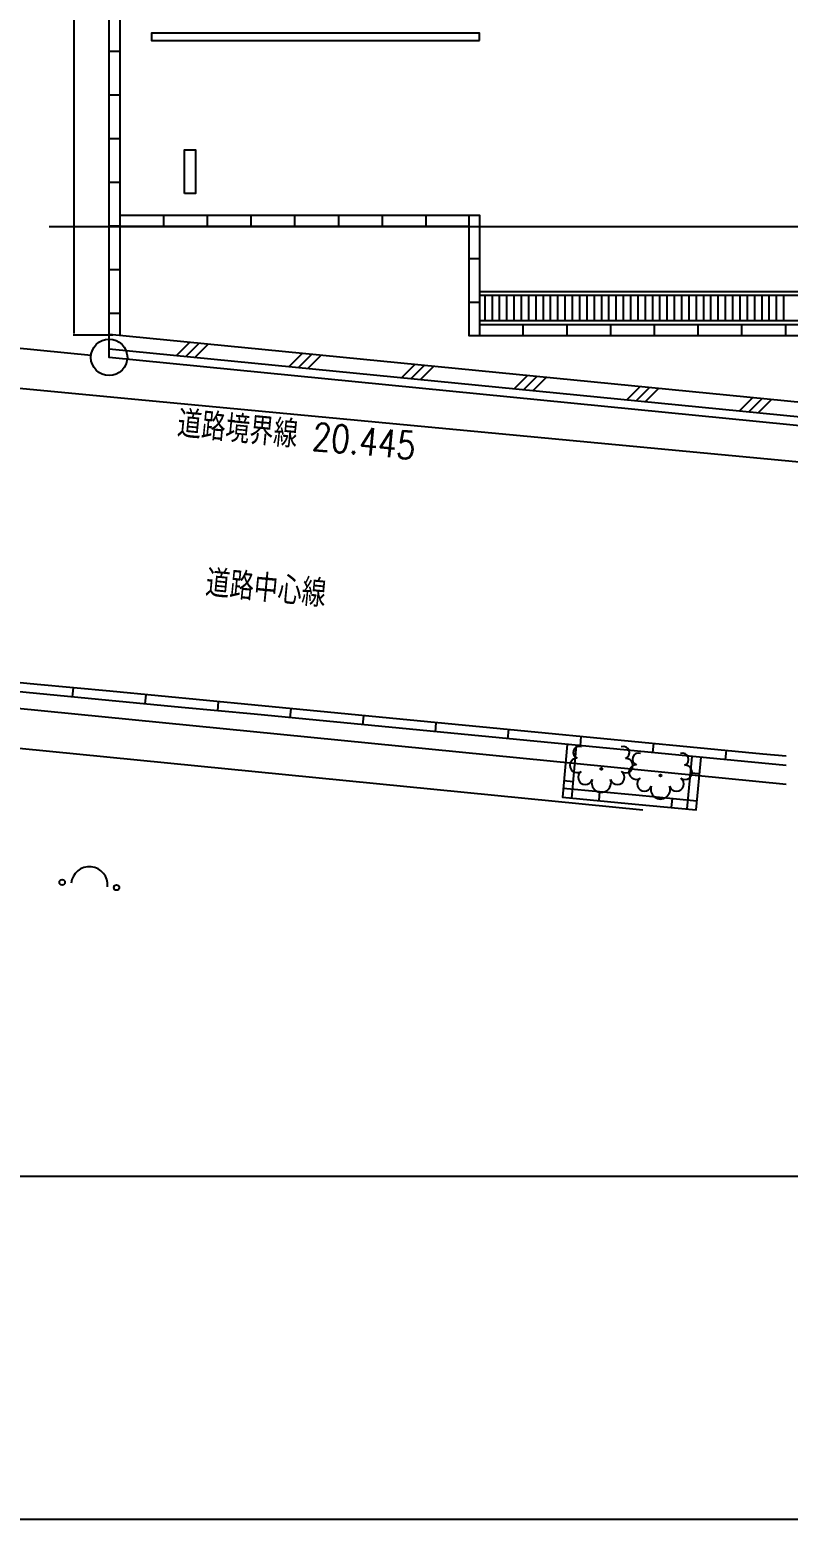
# Model space of a CAD drawing. Header units: millimetres. Extents: x 0 to 126150, y 0 to 89100.
# Drawn here: x 14801 to 25208, y 0 to 20444 of the extents above; entities that cross this region are included whole.
import ezdxf
from ezdxf.enums import TextEntityAlignment as Align

# ---------------------------------------------------------------- set-up
doc = ezdxf.new("R2010")
doc.units = ezdxf.units.MM
doc.header["$LTSCALE"] = 0.2
doc.layers.get('Defpoints').update_dxf_attribs({"color": 5})
doc.layers.add('A_建築', color=8, linetype='Continuous')
doc.styles.get("Standard").update_dxf_attribs({"font": 'simplex.shx', "width": 0.8, "bigfont": 'extfont2.shx'})

msp = doc.modelspace()

# ---------------------------------------------------------------- linework, layer by layer
at = {"layer": 'A_建築', "lineweight": -3}
for points in [[(36236.62, 13933.66), (15890.16, 15947.77), (15890.16, 78948.49)], [(16040.16, 16251.02), (16040.16, 78948.49)], [(15408.52, 16275.97), (15408.52, 32323.47)], [(16040.13, 20147.77), (15890.14, 20147.77)], [(16040.13, 19547.77), (15890.14, 19547.77)], [(16040.15, 18947.77), (15890.15, 18947.77)], [(16040.15, 18347.77), (15890.15, 18347.77)], [(16040.16, 17898.49), (20973.54, 17898.49), (20973.54, 16248.49)], [(16640.16, 17748.49), (16640.16, 17898.49)], [(17240.16, 17748.49), (17240.16, 17898.49)], [(17840.16, 17748.5), (17840.16, 17898.5)], [(18440.16, 17748.5), (18440.16, 17898.5)], [(19040.16, 17748.5), (19040.16, 17898.5)], [(19640.16, 17748.51), (19640.16, 17898.52)], [(20240.16, 17748.51), (20240.16, 17898.52)], [(20823.54, 17898.49), (20823.54, 16248.49), (27753.54, 16248.49)], [(15066.26, 17744.81), (91205.73, 17744.81)], [(16040.15, 17747.77), (15890.15, 17747.77)], [(16040.16, 17748.49), (20823.54, 17748.49)], [(15641.37, 15972.4), (3223.7, 17201.63)], [(20973.55, 17298.49), (20823.56, 17298.49)], [(16040.16, 17147.77), (15890.16, 17147.77)], [(26473.54, 16848.49), (20973.54, 16848.49)], [(26473.54, 16798.49), (20973.54, 16798.49)], [(21048.54, 16448.49), (21048.54, 16798.49)], [(21148.54, 16448.49), (21148.54, 16798.49)], [(21248.54, 16448.49), (21248.54, 16798.49)], [(21348.54, 16448.49), (21348.54, 16798.49)], [(21448.54, 16448.49), (21448.54, 16798.49)], [(21548.54, 16448.49), (21548.54, 16798.49)], [(21648.54, 16448.49), (21648.54, 16798.49)], [(21748.54, 16448.49), (21748.54, 16798.49)], [(21848.54, 16448.49), (21848.54, 16798.49)], [(21948.54, 16448.49), (21948.54, 16798.49)], [(22048.54, 16448.49), (22048.54, 16798.49)], [(22148.54, 16448.49), (22148.54, 16798.49)], [(22248.54, 16448.49), (22248.54, 16798.49)], [(22348.54, 16448.49), (22348.54, 16798.49)], [(22448.54, 16448.49), (22448.54, 16798.49)], [(22548.54, 16448.49), (22548.54, 16798.49)], [(22648.54, 16448.49), (22648.54, 16798.49)], [(22748.54, 16448.49), (22748.54, 16798.49)], [(22848.54, 16448.49), (22848.54, 16798.49)], [(22948.54, 16448.49), (22948.54, 16798.49)], [(23048.54, 16448.49), (23048.54, 16798.49)], [(23148.54, 16448.49), (23148.54, 16798.49)], [(23248.54, 16448.49), (23248.54, 16798.49)], [(23348.54, 16448.49), (23348.54, 16798.49)], [(23448.54, 16448.49), (23448.54, 16798.49)], [(23548.54, 16448.49), (23548.54, 16798.49)], [(23648.54, 16448.49), (23648.54, 16798.49)], [(23748.54, 16448.49), (23748.54, 16798.49)], [(23848.54, 16448.49), (23848.54, 16798.49)], [(23948.54, 16448.49), (23948.54, 16798.49)], [(24048.54, 16448.49), (24048.54, 16798.49)], [(24148.54, 16448.49), (24148.54, 16798.49)], [(24248.54, 16448.49), (24248.54, 16798.49)], [(24348.54, 16448.49), (24348.54, 16798.49)], [(24448.54, 16448.49), (24448.54, 16798.49)], [(24548.54, 16448.49), (24548.54, 16798.49)], [(24648.54, 16448.49), (24648.54, 16798.49)], [(24748.54, 16448.49), (24748.54, 16798.49)], [(24848.54, 16448.49), (24848.54, 16798.49)], [(24948.54, 16448.49), (24948.54, 16798.49)], [(25048.54, 16448.49), (25048.54, 16798.49)], [(25148.54, 16448.49), (25148.54, 16798.49)], [(28439.44, 14638.59), (27105.42, 14346.04), (16146.3, 15376.55), (3223.7, 16608.89)], [(20973.55, 16698.49), (20823.56, 16698.49)], [(16040.16, 16547.77), (15890.16, 16547.77)], [(26473.54, 16448.49), (20973.54, 16448.49)], [(20973.54, 16398.49), (27903.54, 16398.49), (27903.54, 16094.81)], [(21573.54, 16248.49), (21573.54, 16398.49)], [(22173.54, 16248.49), (22173.54, 16398.49)], [(22773.54, 16248.5), (22773.54, 16398.5)], [(23373.54, 16248.5), (23373.54, 16398.5)], [(23973.54, 16248.5), (23973.54, 16398.5)], [(24573.54, 16248.51), (24573.54, 16398.52)], [(25173.54, 16248.51), (25173.54, 16398.52)], [(15940.12, 16250.97), (15398.52, 16250.97)], [(15890.16, 16265.78), (36879.73, 14200.57)], [(16814.42, 15973.87), (16997.42, 16156.87)], [(15890.16, 16064.81), (36861.02, 14001.45)], [(16943.22, 15961.17), (17126.12, 16144.17)], [(17071.92, 15948.57), (17254.92, 16131.47)], [(18359.42, 15821.87), (18542.42, 16004.77)], [(18488.22, 15809.17), (18671.22, 15992.17)], [(18616.92, 15796.47), (18799.92, 15979.47)], [(19904.52, 15669.87), (20087.42, 15852.77)], [(20033.22, 15657.17), (20216.22, 15840.17)], [(20162.02, 15644.47), (20344.92, 15827.47)], [(21449.53, 15517.77), (21632.52, 15700.77)], [(21578.32, 15505.17), (21761.22, 15688.07)], [(21707.02, 15492.47), (21890.02, 15675.47)], [(22994.52, 15365.77), (23177.52, 15548.77)], [(23123.32, 15353.17), (23306.32, 15536.07)], [(23252.13, 15340.47), (23435.02, 15523.37)], [(24539.63, 15213.77), (24722.52, 15396.77)], [(24668.32, 15201.07), (24851.32, 15384.07)], [(24797.12, 15188.47), (24980.12, 15371.37)], [(25181.41, 10472.1), (24857.88, 10503.18), (23862.44, 10598.78), (21871.62, 10789.99), (20876.18, 10885.6), (19880.77, 10981.18), (18885.36, 11076.78), (17889.92, 11172.39), (15899.1, 11363.6), (14903.66, 11459.2), (13908.25, 11554.78), (11917.43, 11745.99), (10921.99, 11841.6), (8931.17, 12032.81), (7935.73, 12128.41), (6940.32, 12223.99), (5944.9, 12319.6), (4949.47, 12415.2), (3954.06, 12510.81), (2958.64, 12606.41), (2368.45, 12663.1)], [(25181.41, 10083.84), (2368.45, 12342.11)], [(3223.7, 11714.96), (23213.38, 9736.16)], [(25181.41, 10346.54), (24845.91, 10378.76), (23850.5, 10474.36), (22855.09, 10569.94), (21859.67, 10665.55), (20864.23, 10761.16), (19868.82, 10856.76), (18873.41, 10952.36), (17877.98, 11047.97), (16882.56, 11143.57), (15887.15, 11239.15), (14891.71, 11334.76), (13896.3, 11430.36)], [(15389.43, 11286.97), (15401.38, 11411.39)], [(16384.84, 11191.36), (16396.79, 11315.78)], [(17380.28, 11095.76), (17392.23, 11220.18)], [(18375.69, 11000.16), (18387.64, 11124.59)], [(19371.1, 10904.55), (19383.05, 11028.99)], [(19371.11, 10904.55), (19383.05, 11028.99)], [(20366.53, 10808.97), (20378.48, 10933.39)], [(20366.54, 10808.97), (20378.49, 10933.39)], [(21361.95, 10713.37), (21373.9, 10837.78)], [(22175.91, 10632.39), (22110.64, 9910.52), (23106.18, 9816.19), (23944.21, 9736.75), (24014.75, 10458.61)], [(22357.37, 10617.76), (22369.31, 10742.18)], [(23352.78, 10522.15), (23364.75, 10646.57)], [(22300.4, 10621.12), (22235.13, 9899.27)], [(23819.79, 9748.92), (23890.34, 10470.75)], [(24348.22, 10426.55), (24360.16, 10550.99)], [(23868.44, 10246.54), (23992.83, 10234.39)], [(22122.44, 10034.96), (23117.98, 9940.63), (23956.01, 9861.19)], [(22255.36, 10123.17), (22130.87, 10134.42)], [(22620.21, 9987.8), (22608.41, 9863.36)], [(23615.75, 9893.44), (23603.95, 9769)]]:
    msp.add_lwpolyline(points, dxfattribs=at)
for points in [[(20973.54, 20298.49), (20973.54, 20398.49), (16473.54, 20398.49), (16473.54, 20298.49)], [(16923.54, 18198.49), (16923.54, 18798.49), (17073.54, 18798.49), (17073.54, 18198.49)]]:
    msp.add_lwpolyline(points, close=True, dxfattribs=at)
for points in [[(22314.04, 10445.21, 1.38742596), (22367.13, 10264.91)], [(22372, 10603.04, 0.99999907), (22314.06, 10445.21)], [(22975.31, 10443.37, 0.99999987), (22918.25, 10601.51)], [(22921.17, 10263.36, 1.38742713), (22975.26, 10443.37)], [(23183.37, 10511.2, 0.99999907), (23125.43, 10353.37)], [(23786.68, 10351.52, 0.99999987), (23729.62, 10509.67)], [(22367.11, 10264.89, 1.38742713), (22517.76, 10152.5)], [(22769.91, 10151.79, 1.38742713), (22921.19, 10263.34)], [(23125.41, 10353.37, 1.38742596), (23178.5, 10173.07)], [(23732.54, 10171.52, 1.38742713), (23786.63, 10351.53)], [(22517.81, 10152.53, 1.38742713), (22769.92, 10151.82)], [(23178.48, 10173.05, 1.38742713), (23329.13, 10060.65)], [(23329.18, 10060.69, 1.38742713), (23581.29, 10059.98)], [(23581.28, 10059.95, 1.38742713), (23732.56, 10171.5)], [(15867.92, 8682.36, 1), (15370.13, 8729.32)]]:
    msp.add_lwpolyline(points, format="xyb", dxfattribs=at)
for centre, radius in [((15890.16, 15947.77), 250), ((22644.03, 10299.03), 13.37), ((23455.4, 10207.19), 13.37), ((15245.7, 8741.06), 37.5), ((15992.38, 8670.62), 37.5)]:
    msp.add_circle(centre, radius, dxfattribs=at)
at = {"layer": 'Defpoints'}
for points in [[(0, 0), (126150, 0), (126150, 89100), (0, 89100)], [(1972.5, 4707.81), (124177.5, 4707.81), (124177.5, 87225), (1972.5, 87225)]]:
    msp.add_lwpolyline(points, close=True, dxfattribs=at)

# ---------------------------------------------------------------- texts
at = {"layer": 'A_建築', "lineweight": -3, "width": 0.8}
for s, height, rotation, p in [('道路境界線 20.445', 375.9398, 354.506716, (16801.83, 14744.79)), ('道路中心線', 375.94, 354.506683, (17189.82, 12558.71))]:
    msp.add_text(s, height=height, rotation=rotation, dxfattribs=at).set_placement(p, align=Align.BOTTOM_LEFT)

doc.saveas('drawing.dxf')
